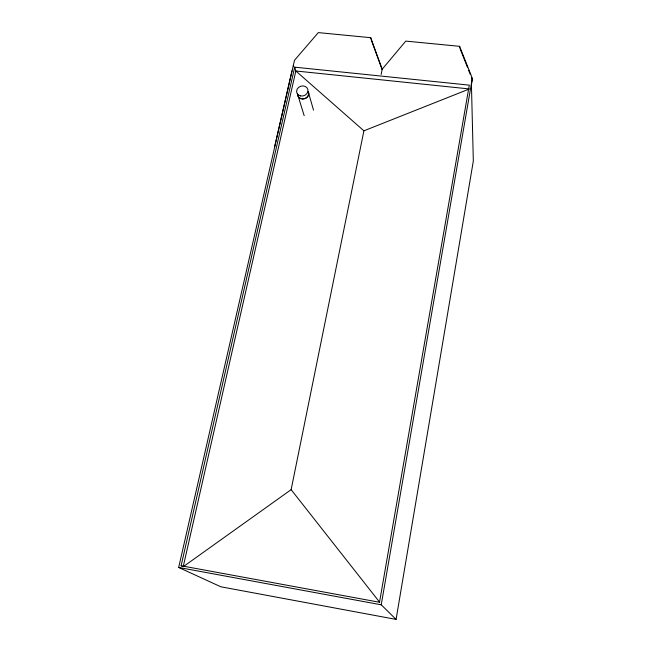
<?xml version="1.0" encoding="UTF-8"?>
<svg xmlns="http://www.w3.org/2000/svg" width="652" height="652" viewBox="0 0 652 652"><rect width="100%" height="100%" fill="white"/><g stroke="black" fill="none" stroke-linecap="round" stroke-linejoin="round"><path stroke-width="0.98" d="M381.151 74.458L382.202 69.194L370.711 37.694L318.323 32.6L294.508 60.269L178.672 567.46L220.808 586.776L396.074 619.4L473.328 161.02L471.412 83.725M396.074 619.4L381.233 604.803L472.333 78.379L459.603 46.325L405.78 41.1L382.202 69.194M471.445 84.996L472.333 78.379M363.906 130.824L295.845 70.986L183.204 566.735L291.134 489.66L363.906 130.824L469.407 88.949L295.845 70.986L294.704 67.172L469.301 85.143L379.521 602.261L181.109 565.757L294.704 67.172M274.516 147.156L291.949 70.832M178.672 567.46L381.233 604.803M181.109 565.757L182.503 566.409M291.134 489.66L379.643 602.212M460.035 48.607L467.508 67.425M468.625 70.253L470.125 74.01M471.616 77.775L472.366 79.658M371.29 39.976L382.072 69.528M304.174 115.697L298.078 95.909A5.452 4.743 -17.7 0 1 297.809 94.695M293.327 65.436L293.71 66.716M308.306 92.111L313.522 110.123M370.711 37.694L370.939 39.022M459.603 46.325L459.66 47.661M308.486 94.573A5.452 4.743 -17.7 0 1 304.916 98.436M303.53 98.778A5.452 4.743 -17.7 0 1 302.12 98.794M300.792 98.485A5.452 4.743 -17.7 0 1 298.697 96.985M308.282 91.427A5.729 4.98 -17.7 0 1 304.288 98.884A5.729 4.98 -17.7 0 1 297.548 94.075M300.45 95.909A5.762 4.996 -17.7 0 0 307.874 89.601A5.762 4.996 -17.7 0 0 298.543 87.449A5.762 4.996 -17.7 0 0 300.45 95.909"/></g></svg>
